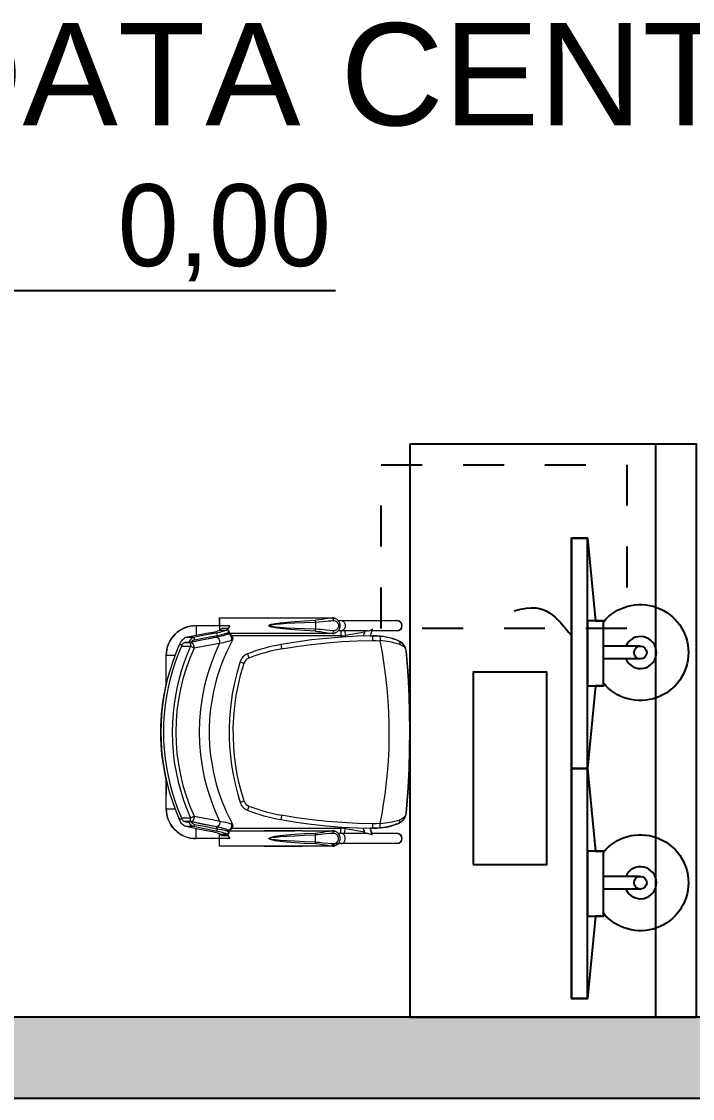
# Model space of a CAD drawing. Header units: metres. Extents: x 512 to 829, y -209 to 245.
# Drawn here: x 733.248 to 734.886, y -34.432 to -31.801 of the extents above; entities that cross this region are included whole.
import ezdxf
from ezdxf.enums import TextEntityAlignment as Align

# ---------------------------------------------------------------- set-up
doc = ezdxf.new("R2010")
doc.units = ezdxf.units.M
doc.header["$LTSCALE"] = 0.508
doc.linetypes.add('HIDDEN2', pattern=[0.1875, 0.125, -0.0625])
doc.layers.get('0').update_dxf_attribs({"lineweight": 15})
for name, color, linetype in [('AR-TEXTOS', 2, 'Continuous'), ('CI-NIVEIS', 160, 'Continuous'), ('MB-ARQ-MOBILIÁRIO 01', 1, 'Continuous'), ('MB-ARQ-MOBILIÁRIO 02', 2, 'Continuous'), ('MB-ARQ-MOBILIÁRIO-CADEIRAS', 7, 'Continuous'), ('MB-ARQ-MOBILIÁRIO-EQUIPAMENTO', 21, 'Continuous'), ('MB-ARQ-MOBILIÁRIO-PROJEÇÃO', 1, 'HIDDEN2')]:
    doc.layers.add(name, color=color, linetype=linetype)
doc.layers.add('ARQ-HATCH', color=7, linetype='Continuous', lineweight=15)
doc.layers.add('None', color=7, linetype='Continuous', lineweight=5)
doc.styles.add('R80 - 1_100', font='arial.ttf', dxfattribs={"height": 0.25})

# ---------------------------------------------------------------- blocks, each defined once
blk = doc.blocks.new('nível em planta')
h = blk.add_hatch(color=256)
h.paths.add_polyline_path([(0, 0.2), (0, 0), (0.2, 0, 0.414214)])
h.paths.add_polyline_path([(0, 0), (-0.2, 0, 0.414214), (0, -0.2)])
for p, q in [((0, 0.4), (0, -0.4)), ((-0.2, 0), (-0.4, 0)), ((-0.2, 0), (1.0614, 0))]:
    blk.add_line(p, q)
blk.add_circle((0, 0), 0.2)
at = {"color": 2}
blk.add_attdef('Nível', text='', height=0.2, dxfattribs=at).set_placement((1.0398, 0), align=Align.BOTTOM_RIGHT)

msp = doc.modelspace()

# ---------------------------------------------------------------- hatches: boundary and pattern name
at = {"layer": 'ARQ-HATCH', "linetype": 'Continuous', "lineweight": 0}
h = msp.add_hatch(color=250, dxfattribs=at)
h.dxf.hatch_style = 1
h.paths.add_polyline_path([(737.2585, -34.2335), (729.5335, -34.2335), (729.5335, -34.4321), (737.2585, -34.4321)])

# ---------------------------------------------------------------- linework, layer by layer
msp.add_lwpolyline([(734.1641, -33.2642, -1), (734.1641, -33.2896), (734.1034, -33.2896), (734.0994, -33.302), (734.1145, -33.302, -0.107401), (734.1684, -33.3137, -0.246643), (734.1866, -33.3373, -0.049216), (734.1861, -33.738, -0.255663), (734.1684, -33.76, -0.082044), (734.1195, -33.7713), (734.0994, -33.7717), (734.1034, -33.7841), (734.1641, -33.7841, -1), (734.1641, -33.8095), (734.0211, -33.8094, 0.175367), (734.0042, -33.8155), (733.7311, -33.8159), (733.7311, -33.7969), (733.6741, -33.7972, -0.417845), (733.6014, -33.7245), (733.6018, -33.6558, -0.114521), (733.6014, -33.4194), (733.6014, -33.3492, -0.414214), (733.6741, -33.2765), (733.7311, -33.2769), (733.7311, -33.2579), (734.0071, -33.2579, -0.206597), (734.0205, -33.2637), (734.1641, -33.2642, -0.998567), (734.1641, -33.2896), (734.1034, -33.2896), (734.0994, -33.302)], format="xyb")
at = {"layer": 'MB-ARQ-MOBILIÁRIO 01'}
msp.add_line((734.796, -32.8335), (734.796, -34.2335), dxfattribs=at)
at = {"layer": 'MB-ARQ-MOBILIÁRIO 02'}
msp.add_lwpolyline([(734.196, -32.8335), (734.196, -34.2335), (734.896, -34.2335), (734.896, -32.8335)], close=True, dxfattribs=at)
at = {"layer": 'MB-ARQ-MOBILIÁRIO-CADEIRAS', "linetype": 'Continuous', "lineweight": 15}
for p, q in [((733.7311, -33.2579), (733.8405, -33.2579)), ((733.7311, -33.2579), (733.7311, -33.2769)), ((733.8405, -33.2579), (733.8407, -33.2579)), ((733.8513, -33.2582), (733.8513, -33.2581)), ((733.9334, -33.2579), (734.0071, -33.2579)), ((734.0071, -33.2579), (734.0071, -33.2579)), ((733.6741, -33.2765), (733.7311, -33.2765)), ((733.6741, -33.2765), (733.6741, -33.3011)), ((733.7562, -33.2769), (733.7311, -33.2769)), ((733.7311, -33.2769), (733.7311, -33.2883)), ((733.7329, -33.2876), (733.7492, -33.2876)), ((733.7521, -33.2837), (733.7358, -33.2837)), ((733.7492, -33.2876), (733.7496, -33.2875)), ((733.7497, -33.2875), (733.7496, -33.2875)), ((733.7507, -33.287), (733.7497, -33.2875)), ((733.7507, -33.287), (733.7506, -33.287)), ((733.9656, -33.268), (733.9656, -33.2857)), ((734.021, -33.2642), (734.0272, -33.2642)), ((734.0272, -33.2642), (734.1641, -33.2642)), ((734.1044, -33.2865), (734.0994, -33.302)), ((733.6669, -33.3059), (733.6492, -33.3059)), ((733.7511, -33.2974), (733.7515, -33.2974)), ((733.7527, -33.2969), (733.7529, -33.2969)), ((733.8404, -33.2959), (733.7543, -33.2959)), ((733.7547, -33.2959), (733.7546, -33.2961)), ((733.7618, -33.3139), (733.7612, -33.3153)), ((733.7618, -33.3139), (733.7622, -33.3132)), ((734.0277, -33.3019), (733.762, -33.3019)), ((733.8407, -33.2958), (733.8404, -33.2958)), ((733.8513, -33.2957), (733.8513, -33.2956)), ((734.0071, -33.2959), (733.9337, -33.2959)), ((734.0071, -33.2958), (734.0071, -33.2959)), ((734.0272, -33.2896), (734.0211, -33.2896)), ((734.0928, -33.2896), (734.0272, -33.2896)), ((734.0277, -33.2895), (734.0277, -33.3019)), ((734.0366, -33.2896), (734.0386, -33.3009)), ((734.0855, -33.2927), (734.0386, -33.3009)), ((734.0865, -33.2896), (734.0823, -33.3024)), ((734.0866, -33.2896), (734.0824, -33.3024)), ((734.1641, -33.2896), (734.1033, -33.2896)), ((734.1072, -33.3019), (734.108, -33.3019)), ((734.1684, -33.3137), (734.1677, -33.3137)), ((733.64, -33.3238), (733.6329, -33.3238)), ((733.6383, -33.327), (733.6607, -33.327)), ((733.6463, -33.318), (733.648, -33.3177)), ((733.6607, -33.318), (733.6463, -33.318)), ((733.648, -33.3177), (733.6563, -33.3177)), ((733.6607, -33.318), (733.6607, -33.327)), ((734.187, -33.3388), (734.1869, -33.3388)), ((733.6014, -33.4194), (733.6014, -33.3492)), ((733.6014, -33.3492), (733.6226, -33.3492)), ((733.6014, -33.7245), (733.6014, -33.6542)), ((733.6014, -33.7245), (733.6226, -33.7245)), ((734.187, -33.7349), (734.1869, -33.7349)), ((733.64, -33.7499), (733.6329, -33.7499)), ((733.6383, -33.7467), (733.6607, -33.7467)), ((733.6607, -33.7557), (733.6463, -33.7557)), ((733.6463, -33.7557), (733.648, -33.756)), ((733.648, -33.756), (733.6563, -33.756)), ((733.6607, -33.7557), (733.6607, -33.7467)), ((733.7618, -33.7598), (733.7612, -33.7584)), ((733.7618, -33.7598), (733.7622, -33.7605)), ((734.1684, -33.76), (734.1677, -33.76)), ((733.6669, -33.7679), (733.6492, -33.7679)), ((733.6741, -33.7972), (733.6741, -33.7727)), ((733.7311, -33.7969), (733.7311, -33.7854)), ((733.7329, -33.7861), (733.7492, -33.7861)), ((733.7492, -33.7861), (733.7496, -33.7862)), ((733.7497, -33.7862), (733.7496, -33.7862)), ((733.7507, -33.7867), (733.7497, -33.7862)), ((733.7507, -33.7867), (733.7506, -33.7867)), ((733.7511, -33.7763), (733.7515, -33.7763)), ((733.7529, -33.7769), (733.7527, -33.7769)), ((733.7543, -33.7779), (733.8404, -33.7779)), ((733.7547, -33.7779), (733.7546, -33.7776)), ((733.762, -33.7718), (734.0277, -33.7718)), ((733.8513, -33.7781), (733.8513, -33.7782)), ((733.9337, -33.7779), (734.0071, -33.7779)), ((733.9656, -33.8057), (733.9656, -33.788)), ((734.0071, -33.7779), (734.0071, -33.7779)), ((734.021, -33.7841), (734.0272, -33.7841)), ((734.0272, -33.7841), (734.0928, -33.7841)), ((734.0277, -33.7842), (734.0277, -33.7718)), ((734.0366, -33.7841), (734.0386, -33.7728)), ((734.0386, -33.7728), (734.0855, -33.781)), ((734.0865, -33.7841), (734.0823, -33.7713)), ((734.0866, -33.7841), (734.0824, -33.7713)), ((734.1044, -33.7872), (734.0994, -33.7717)), ((734.1033, -33.7841), (734.1641, -33.7841)), ((734.108, -33.7719), (734.1072, -33.7719)), ((733.7311, -33.7972), (733.6741, -33.7972)), ((733.7562, -33.7969), (733.7311, -33.7969)), ((733.7311, -33.8159), (733.7311, -33.7969)), ((733.7521, -33.79), (733.7358, -33.79)), ((734.0272, -33.8095), (734.0211, -33.8095)), ((734.1641, -33.8095), (734.0272, -33.8095)), ((733.8405, -33.8159), (733.7311, -33.8159)), ((733.8405, -33.8158), (733.8407, -33.8158)), ((733.8513, -33.8156), (733.8513, -33.8157)), ((734.0071, -33.8159), (733.9334, -33.8159)), ((734.0071, -33.8159), (734.0071, -33.8158))]:
    msp.add_line(p, q, dxfattribs=at)
at = {"layer": 'MB-ARQ-MOBILIÁRIO-CADEIRAS', "linetype": 'Continuous', "lineweight": 15, "flags": 128}
for points in [[(733.8407, -33.2579), (733.8421, -33.2579), (733.8452, -33.2579), (733.8482, -33.258), (733.851, -33.258), (733.8513, -33.258)], [(733.8407, -33.2579), (733.8422, -33.2579), (733.8451, -33.258), (733.8483, -33.2581), (733.8501, -33.2581), (733.8513, -33.2582)], [(733.8513, -33.258), (733.8728, -33.258), (733.8989, -33.2579), (733.9167, -33.2579)], [(733.8513, -33.2582), (733.8765, -33.2581), (733.9017, -33.2579), (733.9167, -33.2579)], [(733.9167, -33.2579), (733.9269, -33.2579), (733.9334, -33.2579)], [(734.0071, -33.2579), (734.0012, -33.2584), (733.9952, -33.2593), (733.989, -33.2603), (733.9826, -33.2614), (733.9741, -33.2628), (733.9654, -33.2636)], [(734.0071, -33.2579), (734.0075, -33.2582), (734.0079, -33.2586), (734.0082, -33.2592), (734.0085, -33.26), (734.0088, -33.2609), (734.009, -33.262), (734.0092, -33.2631), (734.0092, -33.2643)], [(734.0122, -33.2586), (734.0102, -33.2581), (734.0071, -33.2579)], [(734.0122, -33.2586), (734.0138, -33.2591), (734.016, -33.2601), (734.0179, -33.2613), (734.0197, -33.2629), (734.0213, -33.2646), (734.0227, -33.2666), (734.0238, -33.2687), (734.0247, -33.271), (734.0253, -33.2733), (734.0255, -33.2758), (734.0255, -33.2782), (734.0252, -33.2807), (734.0246, -33.2831), (734.0237, -33.2853), (734.0225, -33.2875), (734.0211, -33.2894), (734.0194, -33.2912), (734.0175, -33.2927), (734.0155, -33.2939), (734.0133, -33.2948), (734.0122, -33.2951)], [(733.7497, -33.2875), (733.7467, -33.2888), (733.743, -33.29), (733.7388, -33.2913), (733.7313, -33.2932), (733.7226, -33.295)], [(733.7496, -33.2875), (733.75, -33.2873), (733.7506, -33.287)], [(733.9656, -33.268), (733.9746, -33.2675), (733.9836, -33.2666), (733.9965, -33.2652), (734.0029, -33.2647), (734.0092, -33.2643)], [(734.0092, -33.2894), (734.0006, -33.2889), (733.9918, -33.288), (733.9788, -33.2866), (733.9722, -33.286), (733.9656, -33.2857)], [(734.0092, -33.2643), (734.0114, -33.2644), (734.0134, -33.2649), (734.0153, -33.2657), (734.017, -33.2668), (734.0186, -33.2683), (734.0198, -33.2699), (734.0208, -33.2717), (734.0215, -33.2737), (734.0218, -33.2758), (734.0218, -33.2779), (734.0215, -33.28), (734.0208, -33.282), (734.0198, -33.2838), (734.0185, -33.2855), (734.017, -33.2869), (734.0153, -33.288), (734.0133, -33.2888), (734.0113, -33.2893), (734.0092, -33.2894)], [(734.0272, -33.2642), (734.0286, -33.2643), (734.0305, -33.2647), (734.0322, -33.2655), (734.0338, -33.2666), (734.0353, -33.2681), (734.0365, -33.2697), (734.0374, -33.2716), (734.038, -33.2737), (734.0384, -33.2758), (734.0384, -33.2779), (734.038, -33.2801), (734.0374, -33.2821), (734.0365, -33.284), (734.0353, -33.2856), (734.0338, -33.2871), (734.0322, -33.2882), (734.0305, -33.289), (734.0286, -33.2895), (734.0272, -33.2896)], [(734.0928, -33.2896), (734.095, -33.2894), (734.0981, -33.2886), (734.0999, -33.2879), (734.1016, -33.287), (734.103, -33.2863), (734.1039, -33.2859), (734.1043, -33.286), (734.1045, -33.2862), (734.1044, -33.2865)], [(733.6492, -33.3059), (733.6466, -33.3068), (733.6438, -33.3087), (733.6413, -33.3109), (733.6389, -33.3137), (733.6364, -33.3172), (733.6341, -33.3212), (733.6329, -33.3238)], [(733.7087, -33.2942), (733.6787, -33.3), (733.6492, -33.3059)], [(733.6669, -33.3059), (733.6653, -33.3065), (733.6637, -33.3077), (733.6617, -33.3096), (733.6596, -33.3122), (733.658, -33.3147), (733.6563, -33.3177)], [(733.7234, -33.3055), (733.6918, -33.3118), (733.6607, -33.318)], [(733.7235, -33.3052), (733.6926, -33.3112), (733.6622, -33.3172)], [(733.7226, -33.295), (733.6945, -33.3004), (733.6669, -33.3059)], [(733.6702, -33.3113), (733.6741, -33.3105), (733.6896, -33.3075), (733.7258, -33.3006)], [(733.7515, -33.2974), (733.7485, -33.2988), (733.7448, -33.3002), (733.7405, -33.3015), (733.7354, -33.3029), (733.7297, -33.3042), (733.7234, -33.3055)], [(733.7316, -33.3194), (733.732, -33.3176), (733.7321, -33.3157), (733.7319, -33.3138), (733.7314, -33.312), (733.7306, -33.3102), (733.7295, -33.3087), (733.7282, -33.3074), (733.7267, -33.3065), (733.7251, -33.3058), (733.7234, -33.3055)], [(733.7511, -33.2974), (733.748, -33.2987), (733.7444, -33.3001), (733.7401, -33.3014), (733.7351, -33.3027), (733.7296, -33.3039), (733.7235, -33.3052)], [(733.7258, -33.3006), (733.7297, -33.2999), (733.7368, -33.2984), (733.743, -33.2969), (733.7486, -33.2952), (733.7531, -33.2934)], [(733.7316, -33.3194), (733.7363, -33.3186), (733.7407, -33.3178), (733.7468, -33.3164), (733.7522, -33.315), (733.7567, -33.3135), (733.7603, -33.312)], [(733.7529, -33.2969), (733.7525, -33.297), (733.7515, -33.2974)], [(733.7529, -33.2969), (733.7533, -33.2969), (733.7548, -33.297), (733.7564, -33.2974), (733.7579, -33.2981), (733.7594, -33.299), (733.7608, -33.3002), (733.7618, -33.3016), (733.7626, -33.3031), (733.7631, -33.3046), (733.7634, -33.306), (733.7635, -33.3073), (733.7635, -33.3085), (733.7633, -33.3097), (733.7631, -33.3108), (733.7627, -33.3119), (733.7622, -33.3131), (733.7622, -33.3132)], [(733.7531, -33.2934), (733.7542, -33.293), (733.755, -33.2928)], [(733.755, -33.2928), (733.7546, -33.294), (733.7542, -33.2951), (733.7541, -33.2957), (733.7543, -33.2958)], [(733.7603, -33.312), (733.7612, -33.3117), (733.7619, -33.3116), (733.7622, -33.3118), (733.7623, -33.3124), (733.7618, -33.3139)], [(733.7622, -33.3132), (733.7618, -33.3141), (733.7611, -33.3153)], [(733.8513, -33.2956), (733.8481, -33.2956), (733.8449, -33.2957), (733.8424, -33.2958), (733.8407, -33.2958)], [(733.8513, -33.2957), (733.8492, -33.2957), (733.8465, -33.2957), (733.8436, -33.2958), (733.8407, -33.2959)], [(733.9154, -33.2958), (733.9065, -33.2958), (733.8813, -33.2957), (733.8513, -33.2956)], [(733.9154, -33.2958), (733.8905, -33.2958), (733.8643, -33.2957), (733.8513, -33.2957)], [(734.1053, -33.3019), (734.0679, -33.3028), (734.0305, -33.3048), (733.9932, -33.3078), (733.9558, -33.3118), (733.9184, -33.3169), (733.8812, -33.323)], [(733.8829, -33.3338), (733.9195, -33.3278), (733.9563, -33.3227), (733.9932, -33.3187), (734.0304, -33.3157), (734.0677, -33.3137), (734.105, -33.3127)], [(733.9337, -33.2958), (733.9317, -33.2959), (733.9154, -33.2958)], [(733.9654, -33.2902), (733.9717, -33.2907), (733.978, -33.2915), (733.9843, -33.2925), (733.9904, -33.2936), (733.9989, -33.295), (734.0071, -33.2958)], [(734.0092, -33.2894), (734.0092, -33.2906), (734.009, -33.2917), (734.0088, -33.2928), (734.0085, -33.2937), (734.0082, -33.2945), (734.0079, -33.2951), (734.0075, -33.2955), (734.0071, -33.2958)], [(734.0071, -33.2958), (734.0101, -33.2956), (734.0122, -33.2951)], [(734.105, -33.3127), (734.114, -33.3129), (734.1231, -33.3135)], [(734.1242, -33.3028), (734.1148, -33.302), (734.1053, -33.3019)], [(734.1242, -33.3028), (734.1242, -33.303), (734.1241, -33.3036), (734.124, -33.3046), (734.1239, -33.306), (734.1237, -33.3076), (734.1235, -33.3095), (734.1233, -33.3115), (734.1231, -33.3135)], [(734.1231, -33.3135), (734.1283, -33.3425), (734.1329, -33.3716), (734.1368, -33.4008), (734.14, -33.4302), (734.1424, -33.4598), (734.1441, -33.4894), (734.145, -33.5188), (734.1451, -33.5482), (734.1444, -33.5775), (734.1429, -33.6071), (734.1406, -33.6366), (734.1376, -33.6661), (734.1347, -33.6897), (734.1313, -33.7132), (734.1274, -33.7367), (734.1231, -33.7602)], [(734.1677, -33.3137), (734.1687, -33.3143), (734.1696, -33.315), (734.1704, -33.316), (734.171, -33.3171), (734.1714, -33.3184), (734.1717, -33.3197), (734.1717, -33.3212), (734.1716, -33.3227)], [(733.6329, -33.3238), (733.6246, -33.3437), (733.6172, -33.364), (733.6105, -33.3846), (733.6047, -33.4054), (733.5996, -33.427), (733.5955, -33.4489), (733.5922, -33.471), (733.5899, -33.4931), (733.5885, -33.515), (733.5881, -33.5369), (733.5885, -33.5585), (733.5898, -33.5801), (733.5921, -33.6016), (733.5952, -33.623), (733.5993, -33.6449), (733.6043, -33.6666), (733.6102, -33.6881), (733.617, -33.7092), (733.6245, -33.7297), (733.6329, -33.7499)], [(733.6383, -33.327), (733.6303, -33.3466), (733.623, -33.3664), (733.6165, -33.3866), (733.6109, -33.4069), (733.6059, -33.4281), (733.6018, -33.4495), (733.5986, -33.4711), (733.5963, -33.4927), (733.5949, -33.5148), (733.5944, -33.5369), (733.5949, -33.5583), (733.5962, -33.5797), (733.5984, -33.6011), (733.6015, -33.6223), (733.6056, -33.644), (733.6105, -33.6655), (733.6164, -33.6868), (733.6232, -33.7077), (733.6303, -33.7274), (733.6383, -33.7467)], [(733.6607, -33.327), (733.6525, -33.3462), (733.6452, -33.3657), (733.6386, -33.3855), (733.6328, -33.4056), (733.6277, -33.4264), (733.6235, -33.4475), (733.6202, -33.4687), (733.6178, -33.4901), (733.6162, -33.5134), (733.6156, -33.5369), (733.6162, -33.5614), (733.618, -33.586), (733.621, -33.6104), (733.6251, -33.6347), (733.6304, -33.6586), (733.6365, -33.6811), (733.6435, -33.7034), (733.6516, -33.7252), (733.6607, -33.7467)], [(733.6463, -33.318), (733.645, -33.3185), (733.6437, -33.3195), (733.6424, -33.3206), (733.6413, -33.322), (733.64, -33.3237), (733.6389, -33.3257), (733.6383, -33.327)], [(733.6691, -33.3314), (733.6694, -33.3294), (733.6694, -33.3273), (733.669, -33.3253), (733.6682, -33.3234), (733.6671, -33.3217), (733.6658, -33.3202), (733.6642, -33.3191), (733.6625, -33.3184), (733.6607, -33.318)], [(733.6691, -33.3314), (733.6786, -33.3295), (733.7171, -33.3221), (733.7316, -33.3194)], [(734.1716, -33.3227), (734.1753, -33.3241), (734.1785, -33.3259), (734.1811, -33.328), (734.1837, -33.3309), (734.1855, -33.334), (734.1866, -33.3373), (734.1869, -33.3385), (734.1869, -33.3387), (734.1869, -33.3388), (734.1869, -33.3388)], [(734.1869, -33.7349), (734.1895, -33.7038), (734.1917, -33.6726), (734.1941, -33.6264), (734.1955, -33.58), (734.196, -33.5335), (734.1954, -33.487), (734.1942, -33.4499), (734.1924, -33.4128), (734.19, -33.3758), (734.1869, -33.3388)], [(734.187, -33.3388), (734.1896, -33.3688), (734.1918, -33.3989), (734.1935, -33.4292), (734.1948, -33.4596), (734.1955, -33.4825), (734.196, -33.5055)], [(733.7818, -33.3647), (733.7741, -33.3906), (733.7678, -33.4169), (733.7626, -33.4435), (733.7596, -33.464), (733.7573, -33.4847), (733.7558, -33.5054), (733.755, -33.5262), (733.755, -33.5491), (733.756, -33.572), (733.7579, -33.5948), (733.7607, -33.6175), (733.7645, -33.6407), (733.7693, -33.6637), (733.7751, -33.6865), (733.7818, -33.709)], [(733.7818, -33.3647), (733.7819, -33.3649), (733.7824, -33.3652), (733.7832, -33.3656), (733.7844, -33.3661), (733.7859, -33.3667), (733.7875, -33.3673), (733.7894, -33.3679), (733.7913, -33.3685)], [(733.7913, -33.7052), (733.7849, -33.6838), (733.7794, -33.6622), (733.7747, -33.6403), (733.771, -33.6183), (733.768, -33.5954), (733.7661, -33.5725), (733.7651, -33.5495), (733.765, -33.5265), (733.7661, -33.5), (733.7686, -33.4736), (733.7722, -33.4474), (733.7773, -33.4208), (733.7837, -33.3945), (733.7913, -33.3685)], [(734.196, -33.5055), (734.1962, -33.5369), (734.196, -33.5682)], [(734.196, -33.5682), (734.1955, -33.5912), (734.1948, -33.6141), (734.1935, -33.6444), (734.1918, -33.6746), (734.1896, -33.7048), (734.187, -33.7349)], [(733.7818, -33.709), (733.7819, -33.7088), (733.7824, -33.7085), (733.7832, -33.7081), (733.7844, -33.7076), (733.7859, -33.707), (733.7875, -33.7064), (733.7894, -33.7058), (733.7913, -33.7052)], [(734.1869, -33.7349), (734.1869, -33.7349), (734.1869, -33.735), (734.1869, -33.7352), (734.1866, -33.7364), (734.1855, -33.7397), (734.1837, -33.7428), (734.1811, -33.7457), (734.1785, -33.7478), (734.1753, -33.7496), (734.1716, -33.751)], [(733.6492, -33.7679), (733.6466, -33.7669), (733.6438, -33.7651), (733.6413, -33.7628), (733.6389, -33.76), (733.6364, -33.7565), (733.6341, -33.7525), (733.6329, -33.7499)], [(733.6463, -33.7557), (733.645, -33.7552), (733.6437, -33.7543), (733.6424, -33.7531), (733.6413, -33.7517), (733.64, -33.75), (733.6389, -33.748), (733.6383, -33.7467)], [(733.6669, -33.7679), (733.6653, -33.7672), (733.6637, -33.766), (733.6617, -33.7641), (733.6596, -33.7615), (733.658, -33.759), (733.6563, -33.756)], [(733.6691, -33.7423), (733.6694, -33.7443), (733.6694, -33.7464), (733.669, -33.7484), (733.6682, -33.7503), (733.6671, -33.7521), (733.6658, -33.7535), (733.6642, -33.7546), (733.6625, -33.7553), (733.6607, -33.7557)], [(733.7234, -33.7682), (733.6918, -33.7619), (733.6607, -33.7557)], [(733.7235, -33.7685), (733.6926, -33.7625), (733.6622, -33.7565)], [(733.6691, -33.7423), (733.6786, -33.7442), (733.7171, -33.7516), (733.7316, -33.7543)], [(733.7316, -33.7543), (733.732, -33.7561), (733.7321, -33.758), (733.7319, -33.7599), (733.7314, -33.7618), (733.7306, -33.7635), (733.7295, -33.765), (733.7282, -33.7663), (733.7267, -33.7672), (733.7251, -33.7679), (733.7234, -33.7682)], [(733.7316, -33.7543), (733.7363, -33.7551), (733.7407, -33.756), (733.7468, -33.7573), (733.7522, -33.7587), (733.7567, -33.7602), (733.7603, -33.7617)], [(733.7622, -33.7605), (733.7627, -33.7617), (733.763, -33.7628), (733.7633, -33.764), (733.7635, -33.7652), (733.7635, -33.7666), (733.7634, -33.768), (733.763, -33.7695), (733.7624, -33.771), (733.7616, -33.7724), (733.7605, -33.7737), (733.7591, -33.7749), (733.7576, -33.7758), (733.7561, -33.7764), (733.7546, -33.7767), (733.7532, -33.7768), (733.7529, -33.7768)], [(733.7603, -33.7617), (733.7612, -33.762), (733.7619, -33.7621), (733.7622, -33.7619), (733.7623, -33.7613), (733.7618, -33.7598)], [(733.7612, -33.7584), (733.7616, -33.7593), (733.7622, -33.7605)], [(733.8812, -33.7507), (733.9181, -33.7567), (733.9552, -33.7618), (733.9925, -33.7658), (734.03, -33.7689), (734.0677, -33.7709), (734.1053, -33.7718)], [(734.105, -33.761), (734.0679, -33.76), (734.0309, -33.7581), (733.9939, -33.7551), (733.9568, -33.751), (733.9197, -33.746), (733.8829, -33.7399)], [(734.1231, -33.7602), (734.1141, -33.7609), (734.105, -33.761)], [(734.1242, -33.7709), (734.1242, -33.7707), (734.1241, -33.7701), (734.124, -33.7691), (734.1239, -33.7677), (734.1237, -33.7661), (734.1235, -33.7642), (734.1233, -33.7622), (734.1231, -33.7602)], [(734.1677, -33.76), (734.1687, -33.7594), (734.1696, -33.7587), (734.1704, -33.7577), (734.171, -33.7566), (734.1714, -33.7553), (734.1717, -33.754), (734.1717, -33.7525), (734.1716, -33.751)], [(733.7087, -33.7795), (733.6787, -33.7737), (733.6492, -33.7679)], [(733.7226, -33.7787), (733.6945, -33.7733), (733.6669, -33.7679)], [(733.6702, -33.7624), (733.6741, -33.7632), (733.6896, -33.7662), (733.7258, -33.7731)], [(733.7497, -33.7862), (733.7467, -33.785), (733.743, -33.7837), (733.7388, -33.7824), (733.7313, -33.7805), (733.7226, -33.7787)], [(733.7515, -33.7763), (733.7485, -33.7749), (733.7448, -33.7735), (733.7405, -33.7722), (733.7354, -33.7708), (733.7297, -33.7695), (733.7234, -33.7682)], [(733.7511, -33.7763), (733.748, -33.775), (733.7444, -33.7736), (733.7401, -33.7724), (733.7351, -33.7711), (733.7296, -33.7698), (733.7235, -33.7685)], [(733.7258, -33.7731), (733.7297, -33.7738), (733.7368, -33.7753), (733.743, -33.7768), (733.7486, -33.7785), (733.7531, -33.7803)], [(733.7496, -33.7862), (733.75, -33.7864), (733.7506, -33.7867)], [(733.7529, -33.7768), (733.7525, -33.7768), (733.7515, -33.7763)], [(733.7531, -33.7803), (733.7542, -33.7807), (733.755, -33.7809)], [(733.755, -33.7809), (733.7546, -33.7797), (733.7542, -33.7786), (733.7541, -33.778), (733.7543, -33.7779)], [(733.8513, -33.7782), (733.8481, -33.7781), (733.8449, -33.778), (733.8424, -33.7779), (733.8404, -33.7779)], [(733.8513, -33.778), (733.8656, -33.778), (733.8916, -33.7779), (733.9156, -33.7779)], [(733.9157, -33.7779), (733.9065, -33.7779), (733.8813, -33.778), (733.8513, -33.7782)], [(733.9337, -33.7779), (733.9317, -33.7779), (733.9157, -33.7779)], [(733.9654, -33.7836), (733.9717, -33.783), (733.978, -33.7822), (733.9843, -33.7812), (733.9904, -33.7801), (733.9989, -33.7787), (734.0071, -33.7779)], [(734.0092, -33.7843), (734.0006, -33.7848), (733.9918, -33.7857), (733.9788, -33.7871), (733.9722, -33.7877), (733.9656, -33.788)], [(734.0092, -33.7843), (734.0092, -33.7831), (734.009, -33.782), (734.0088, -33.7809), (734.0085, -33.78), (734.0082, -33.7792), (734.0079, -33.7786), (734.0075, -33.7782), (734.0071, -33.7779)], [(734.0071, -33.7779), (734.0101, -33.7781), (734.0122, -33.7786)], [(734.0092, -33.8094), (734.0114, -33.8093), (734.0134, -33.8088), (734.0153, -33.808), (734.017, -33.8069), (734.0186, -33.8055), (734.0198, -33.8038), (734.0208, -33.802), (734.0215, -33.8), (734.0218, -33.7979), (734.0218, -33.7958), (734.0215, -33.7937), (734.0208, -33.7917), (734.0198, -33.7899), (734.0185, -33.7882), (734.017, -33.7868), (734.0153, -33.7857), (734.0133, -33.7849), (734.0113, -33.7844), (734.0092, -33.7843)], [(734.0122, -33.7786), (734.0138, -33.7791), (734.0159, -33.7801), (734.0179, -33.7813), (734.0197, -33.7829), (734.0213, -33.7846), (734.0227, -33.7866), (734.0238, -33.7887), (734.0247, -33.791), (734.0253, -33.7933), (734.0255, -33.7958), (734.0255, -33.7982), (734.0252, -33.8007), (734.0246, -33.803), (734.0237, -33.8053), (734.0225, -33.8075), (734.0211, -33.8094), (734.0194, -33.8112), (734.0175, -33.8126), (734.0155, -33.8139), (734.0133, -33.8148), (734.0122, -33.8151)], [(734.0272, -33.8095), (734.0286, -33.8094), (734.0305, -33.809), (734.0322, -33.8082), (734.0338, -33.8071), (734.0353, -33.8056), (734.0365, -33.804), (734.0374, -33.8021), (734.038, -33.8), (734.0384, -33.7979), (734.0384, -33.7958), (734.038, -33.7936), (734.0374, -33.7916), (734.0365, -33.7897), (734.0353, -33.7881), (734.0338, -33.7866), (734.0322, -33.7855), (734.0305, -33.7847), (734.0286, -33.7843), (734.0272, -33.7841)], [(734.0928, -33.7841), (734.0928, -33.7841), (734.095, -33.7843), (734.0981, -33.7851), (734.0999, -33.7858), (734.1016, -33.7867), (734.103, -33.7874), (734.1039, -33.7878), (734.1043, -33.7878), (734.1045, -33.7875), (734.1044, -33.7872)], [(734.1053, -33.7718), (734.1148, -33.7717), (734.1242, -33.7709)], [(734.0071, -33.8158), (734.0012, -33.8153), (733.9952, -33.8144), (733.989, -33.8134), (733.9826, -33.8123), (733.9741, -33.811), (733.9654, -33.8102)], [(733.9656, -33.8057), (733.9746, -33.8062), (733.9836, -33.8071), (733.9965, -33.8085), (734.0029, -33.809), (734.0092, -33.8094)], [(734.0071, -33.8158), (734.0075, -33.8155), (734.0079, -33.8151), (734.0082, -33.8145), (734.0085, -33.8137), (734.0088, -33.8128), (734.009, -33.8117), (734.0092, -33.8106), (734.0092, -33.8094)], [(733.8407, -33.8158), (733.8422, -33.8158), (733.8451, -33.8157), (733.8483, -33.8156), (733.8501, -33.8156), (733.8513, -33.8156)], [(733.8513, -33.8157), (733.85, -33.8157), (733.8473, -33.8157), (733.8444, -33.8158), (733.8414, -33.8159), (733.8407, -33.8158)], [(733.8513, -33.8156), (733.8765, -33.8156), (733.9017, -33.8158), (733.9168, -33.8158)], [(733.9168, -33.8158), (733.9026, -33.8158), (733.8765, -33.8157), (733.8513, -33.8157)], [(733.9168, -33.8158), (733.9269, -33.8158), (733.9334, -33.8158)], [(734.0122, -33.8151), (734.0102, -33.8156), (734.0071, -33.8158)]]:
    msp.add_lwpolyline(points, dxfattribs=at)
at = {"layer": 'MB-ARQ-MOBILIÁRIO-CADEIRAS', "linetype": 'Continuous', "lineweight": 15}
for centre, radius, start, end in [((734.0071, -33.2769), 0.019, 74.809, 90), ((733.6741, -33.3492), 0.0727, 90, 180), ((733.6889, -33.1732), 0.1226, 279.2824, 291.0134), ((733.7244, -33.2785), 0.0125, 312.6462, 335.3567), ((733.7371, -33.2756), 0.017, 315.1431, 331.8578), ((733.7495, -33.2915), 0.00406, 332.382, 87.7311), ((733.8598, -33.3408), 0.1217, 148.3163, 153.7953), ((733.7507, -33.2915), 0.00447, 342.7374, 90.7272), ((734.1793, -33.5369), 0.4965, 148.4249, 149.3419), ((733.8122, -33.2727), 0.1535, 1.7418, 3.4161), ((733.8122, -33.281), 0.1535, 356.5839, 358.2582), ((734.1641, -33.2769), 0.0127, 270, 90), ((733.6753, -33.3266), 0.0162, 108.4988, 144.5244), ((733.6663, -33.31), 0.00416, 341.283, 81.4283), ((733.7219, -33.2991), 0.00418, 338.5708, 80.7505), ((734.1793, -33.5369), 0.5113, 152.4836, 153.0565), ((733.7527, -33.2996), 0.00277, 89.4763, 126.467), ((733.7512, -33.3075), 0.0101, 333.6074, 88.0804), ((734.1793, -33.5369), 0.4882, 150.453, 150.5639), ((734.0071, -33.2769), 0.019, 270, 285.2126), ((734.0277, -33.2392), 0.0627, 270, 280), ((734.1714, -33.3091), 0.0665, 173.7765, 183.1239), ((734.1081, -33.4611), 0.1592, 67.7655, 90.0608), ((734.1069, -33.5326), 0.2197, 72.8755, 85.7901), ((734.1061, -33.4665), 0.1647, 68.0509, 83.6857), ((734.1563, -33.3424), 0.0309, 6.7037, 68.277), ((734.1571, -33.3416), 0.0301, 5.3943, 67.9394), ((734.123, -33.5369), 0.4983, 155.6464, 204.3536), ((733.6566, -33.2837), 0.034, 269.4594, 279.3476), ((733.6357, -33.3858), 0.0638, 58.5196, 67.0259), ((734.1793, -33.5369), 0.4977, 154.0966, 205.9034), ((734.1793, -33.5369), 0.4732, 152.0829, 207.9171), ((733.9593, -33.7601), 0.444, 100.1312, 111.0941), ((733.9595, -33.7621), 0.4351, 100.1381, 111.0574), ((733.9946, -33.3109), 0.1141, 186.1162, 191.5817), ((733.8103, -33.3738), 0.0299, 111.092, 162.2249), ((733.8103, -33.3746), 0.0199, 111.0201, 162.1379), ((733.8911, -33.319), 0.0955, 196.3304, 202.8165), ((733.8103, -33.6999), 0.0299, 197.7752, 248.9079), ((733.8103, -33.6991), 0.0199, 197.8617, 248.9803), ((733.6741, -33.7245), 0.0727, 180, 270), ((733.8911, -33.7547), 0.0955, 157.1835, 163.6696), ((733.9593, -33.3136), 0.444, 248.9059, 259.8688), ((733.9595, -33.3116), 0.4351, 248.9426, 259.8619), ((734.1563, -33.7313), 0.0309, 291.723, 353.2963), ((734.1571, -33.7321), 0.0301, 292.0529, 354.6134), ((733.6566, -33.79), 0.034, 80.6524, 90.5406), ((733.6357, -33.6879), 0.0638, 292.9741, 301.4804), ((733.6753, -33.7471), 0.0162, 215.4756, 251.5012), ((733.7512, -33.7662), 0.0101, 271.9196, 26.3926), ((733.9946, -33.7628), 0.1141, 168.4183, 173.8838), ((734.1714, -33.7646), 0.0665, 176.8761, 186.2235), ((734.1084, -33.6137), 0.1581, 269.8423, 292.2972), ((734.107, -33.5413), 0.2195, 274.2044, 287.1299), ((734.1061, -33.6072), 0.1647, 276.3119, 291.9514), ((733.6663, -33.7637), 0.00416, 278.5717, 18.717), ((733.6889, -33.9005), 0.1226, 68.9866, 80.7176), ((733.7219, -33.7746), 0.00418, 279.2495, 21.4292), ((734.1793, -33.5369), 0.5113, 206.9435, 207.5164), ((733.7244, -33.7953), 0.0125, 24.6433, 47.3538), ((733.7371, -33.7981), 0.017, 28.1422, 44.8569), ((733.7495, -33.7822), 0.00406, 272.2689, 27.618), ((733.8598, -33.7329), 0.1217, 206.2047, 211.6837), ((733.7507, -33.7822), 0.00447, 269.2728, 17.2626), ((733.7527, -33.7741), 0.00277, 233.533, 270.5237), ((734.1793, -33.5369), 0.4882, 209.4369, 209.547), ((733.8485, -33.6232), 0.1549, 267.0498, 271.0328), ((733.8122, -33.7927), 0.1535, 1.7418, 3.4161), ((734.0071, -33.7969), 0.019, 74.8288, 90), ((734.0277, -33.8345), 0.0627, 80, 90), ((734.1641, -33.7968), 0.0127, 270, 90), ((734.1793, -33.5369), 0.4965, 210.6581, 211.5751), ((733.8122, -33.801), 0.1535, 356.5839, 358.2582), ((734.0071, -33.7969), 0.019, 270, 285.2279)]:
    msp.add_arc(centre, radius, start, end, dxfattribs=at)
at = {"layer": 'MB-ARQ-MOBILIÁRIO-CADEIRAS', "linetype": 'Continuous', "lineweight": 15, "extrusion": (0, 0, -1)}
for centre, major_axis, ratio, start_param, end_param in [((734.2506, -33.2769), (0.3994, 0), 0.047572, 2.36608, 3.917105), ((734.2508, -33.2769), (-0.3994, 0), 0.031548, -0.775512, 0.775512), ((734.2506, -33.7969), (0.3994, 0), 0.047572, 2.36608, 3.917105), ((734.2508, -33.7969), (0.3994, 0), 0.031548, 2.36608, 3.917105)]:
    msp.add_ellipse(centre, major_axis=major_axis, ratio=ratio, start_param=start_param, end_param=end_param, dxfattribs=at)
at = {"layer": 'MB-ARQ-MOBILIÁRIO-EQUIPAMENTO'}
for p, q in [((734.6297, -33.0632), (734.6492, -33.2651)), ((734.7591, -33.3269), (734.6687, -33.3269)), ((734.7591, -33.3581), (734.6687, -33.3581)), ((734.6492, -33.4238), (734.6297, -33.6257)), ((734.7591, -33.8894), (734.6687, -33.8894)), ((734.7591, -33.9206), (734.6687, -33.9206)), ((734.6492, -33.9863), (734.6297, -34.1882))]:
    msp.add_line(p, q, dxfattribs=at)
for points in [[(734.5906, -33.0632), (734.5906, -33.6257), (734.6297, -33.6257), (734.6297, -33.0632)], [(734.6297, -33.2651), (734.6297, -33.4238), (734.6687, -33.4238), (734.6687, -33.2651)], [(734.3508, -33.8607), (734.5308, -33.8607), (734.5308, -33.3907), (734.3508, -33.3907)], [(734.5906, -33.6257), (734.5906, -34.1882), (734.6297, -34.1882), (734.6297, -33.6257)], [(734.6297, -33.8276), (734.6297, -33.9863), (734.6687, -33.9863), (734.6687, -33.8276)]]:
    msp.add_lwpolyline(points, close=True, dxfattribs=at)
for points in [[(734.6687, -33.4171), (734.6687, -33.4238), (734.6492, -33.4238), (734.6297, -33.6257), (734.5906, -33.6257), (734.5906, -33.0632), (734.6297, -33.0632), (734.6492, -33.2651), (734.6687, -33.2651), (734.6687, -33.2679, -2.78316)], [(734.6687, -33.9796), (734.6687, -33.9863), (734.6492, -33.9863), (734.6297, -34.1882), (734.5906, -34.1882), (734.5906, -33.6257), (734.6297, -33.6257), (734.6492, -33.8276), (734.6687, -33.8276), (734.6687, -33.8304, -2.78316)]]:
    msp.add_lwpolyline(points, format="xyb", close=True, dxfattribs=at)
for centre in [(734.7591, -33.3425), (734.7591, -33.905)]:
    msp.add_circle(centre, 0.0156, dxfattribs=at)
for centre in [(734.7591, -33.3425), (734.7591, -33.905)]:
    msp.add_arc(centre, 0.0391, 203.5782, 156.4218, dxfattribs=at)
msp.add_open_spline([(734.4508, -33.2407), (734.4959, -33.2271), (734.5436, -33.2399), (734.5734, -33.2806), (734.5906, -33.3009)], degree=3, knots=[0, 0, 0, 0, 0.0655101, 0.144368, 0.144368, 0.144368, 0.144368], dxfattribs=at)
at = {"layer": 'MB-ARQ-MOBILIÁRIO-PROJEÇÃO'}
msp.add_lwpolyline([(734.726, -32.8835), (734.726, -33.2835), (734.126, -33.2835), (734.126, -32.8835)], close=True, dxfattribs=at)
at = {"layer": 'None', "color": 7, "linetype": 'Continuous', "lineweight": 25}
for p, q in [((737.2585, -34.2335), (729.5335, -34.2335)), ((737.2585, -34.4321), (729.5335, -34.4321))]:
    msp.add_line(p, q, dxfattribs=at)

# ---------------------------------------------------------------- block references
at = {"layer": 'CI-NIVEIS'}
ref = msp.add_blockref('nível em planta', (732.9534, -32.4582), dxfattribs=at)
ref.add_attrib('Nível', '0,00', dxfattribs={"layer": '0', "color": 2, "height": 0.2}).set_placement((734.0033, -32.4582), align=Align.BOTTOM_RIGHT)

# ---------------------------------------------------------------- texts
at = {"layer": 'AR-TEXTOS', "style": 'R80 - 1_100'}
msp.add_text('APOIO DATA CENTER', height=0.25, dxfattribs=at).set_placement((731.795, -32.0544))

doc.saveas('drawing.dxf')
